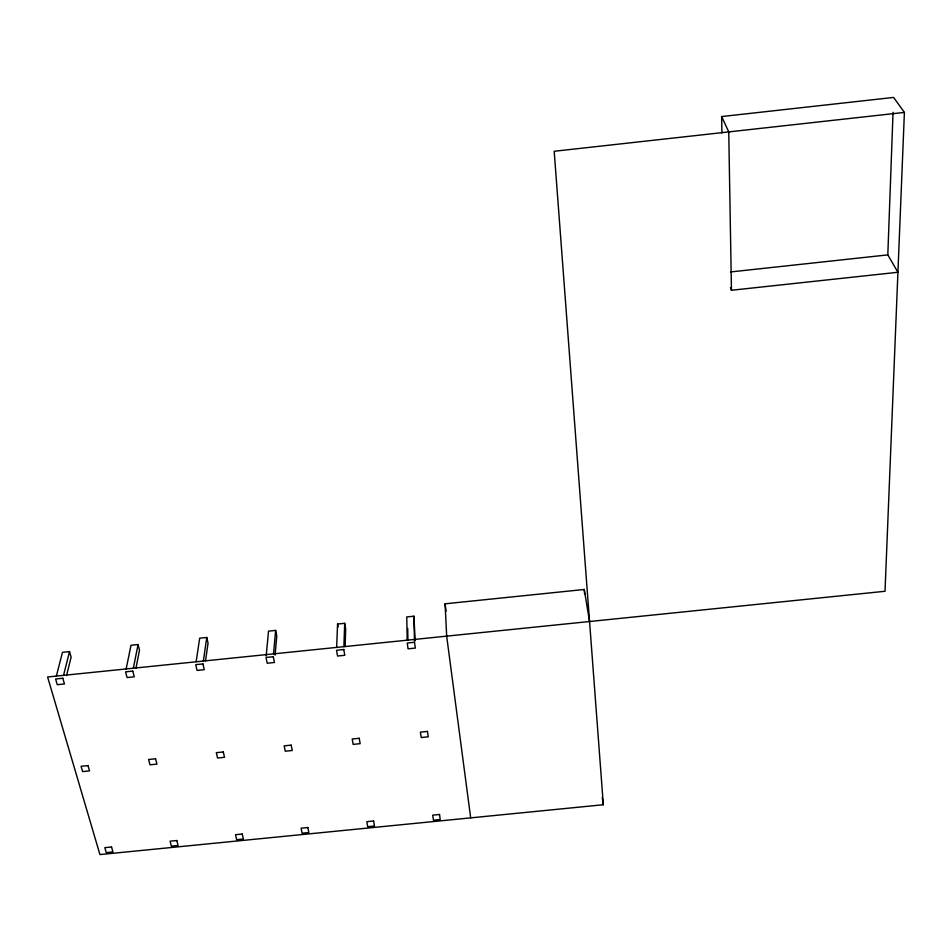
<?xml version="1.0" encoding="UTF-8"?>
<svg xmlns="http://www.w3.org/2000/svg" width="952" height="952" viewBox="0 0 952 952"><rect width="100%" height="100%" fill="white"/><g stroke="black" fill="none" stroke-linecap="round" stroke-linejoin="round"><path stroke-width="1.43" d="M343.898 646.598L344.695 623.31L337.579 624.036L336.639 647.348M345.1 646.539L345.671 629.022L344.695 623.31M730.41 287.552L731.457 290.265L897.926 272.272L887.811 254.886L893.047 112.276M904.4 112.407L885.015 591.275L47.6 676.991L99.936 854.575L603.33 804.737L554.195 151.273L904.4 112.407L893.595 97.425L721.628 116.561L721.937 132.899M273.545 653.81L275.64 630.402L268.535 631.128L266.167 656.011M275.092 655.154L276.782 636.103L275.64 630.402M205.525 660.831L208.06 643.159L206.762 637.483L199.682 638.209L196.148 661.723M203.371 660.986L206.762 637.483M135.922 668.411L139.504 650.192L138.064 644.54L130.995 645.266L126.14 669.042M133.339 668.304L138.064 644.54M66.557 675.503L71.126 657.213L69.532 651.584L62.487 652.31L56.335 676.194M63.51 675.456L69.532 651.584M730.529 271.951L887.811 254.886M470.681 817.875L446.666 636.138L445.096 603.806L584.254 589.478L589.562 621.513M415.179 640.827L413.918 616.194L406.778 616.92L407.17 640.125M721.628 116.561L728.744 131.9L731.457 290.265M337.579 624.036L338.079 626.892M602.235 797.609L603.33 804.737M445.096 603.806L446.06 611.16M584.254 589.478L584.599 593.893M413.918 616.194L414.477 640.827M407.73 628.475L407.92 640.113M62.808 678.264L55.609 679.002L57.263 684.69L64.45 683.952L62.808 678.264M132.78 671.101L125.569 671.838L127.068 677.55L134.268 676.812L132.78 671.101M202.943 663.925L195.707 664.663L197.052 670.398L204.263 669.661L202.943 663.925M273.284 656.725L266.024 657.475L267.214 663.223L274.45 662.485L273.284 656.725M343.803 649.514L336.532 650.264L337.555 656.035L344.803 655.297L343.803 649.514M414.501 642.279L407.218 643.028L408.075 648.836L415.346 648.086L414.501 642.279M88.012 765.587L81.075 766.289L82.61 771.584L89.547 770.882L88.012 765.587M155.569 758.792L148.607 759.494L149.999 764.801L156.949 764.111L155.569 758.792M223.28 751.973L216.306 752.675L217.556 758.018L224.517 757.316L223.28 751.973M291.169 745.142L284.172 745.844L285.267 751.199L292.252 750.497L291.169 745.142M359.225 738.288L352.204 738.99L353.156 744.381L360.165 743.667L359.225 738.288M427.448 731.422L420.415 732.136L421.212 737.538L428.233 736.824L427.448 731.422M111.527 846.994L104.803 847.649L106.243 852.599L112.943 851.933L111.527 846.994M176.81 840.521L170.075 841.187L171.372 846.149L178.095 845.483L176.81 840.521M242.248 834.035L235.501 834.702L236.667 839.676L243.391 839.009L242.248 834.035M307.841 827.526L301.082 828.204L302.105 833.202L308.853 832.536L307.841 827.526M373.6 821.017L366.817 821.683L367.698 826.705L374.469 826.038L373.6 821.017M439.515 814.484L432.708 815.15L433.457 820.196L440.24 819.517L439.515 814.484"/></g></svg>
